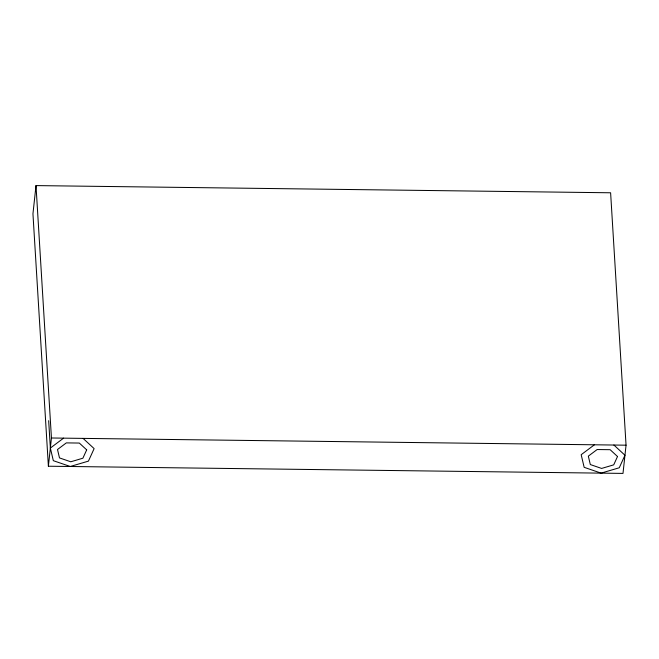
<?xml version="1.0" encoding="UTF-8"?>
<svg xmlns="http://www.w3.org/2000/svg" width="659" height="659" viewBox="0 0 659 659"><rect width="100%" height="100%" fill="white"/><g stroke="black" fill="none" stroke-linecap="round" stroke-linejoin="round"><path stroke-width="0.99" d="M36.006 185.591L32.95 213.813L48.387 466.218L622.994 473.409L626.05 445.187L610.613 192.782L36.006 185.591L51.443 437.996L48.387 466.218M83.075 438.392L94.13 448.614L88.438 461.119L70.274 466.49L53.33 460.682L50.356 448.062L63.593 438.144M594.418 444.792L581.18 454.71L584.154 467.322L601.107 473.137L619.262 467.766L624.963 455.254L613.9 445.031M51.443 437.996L626.05 445.187M48.675 420.673L50.356 448.062M86.691 449.866L82.894 458.203L70.785 461.786L59.491 457.914L57.506 449.504L66.328 442.889L79.319 443.054L86.691 449.866M617.516 456.514L613.718 464.85L601.609 468.434L590.316 464.554L588.33 456.143L597.153 449.537L610.143 449.693L617.516 456.514"/></g></svg>
